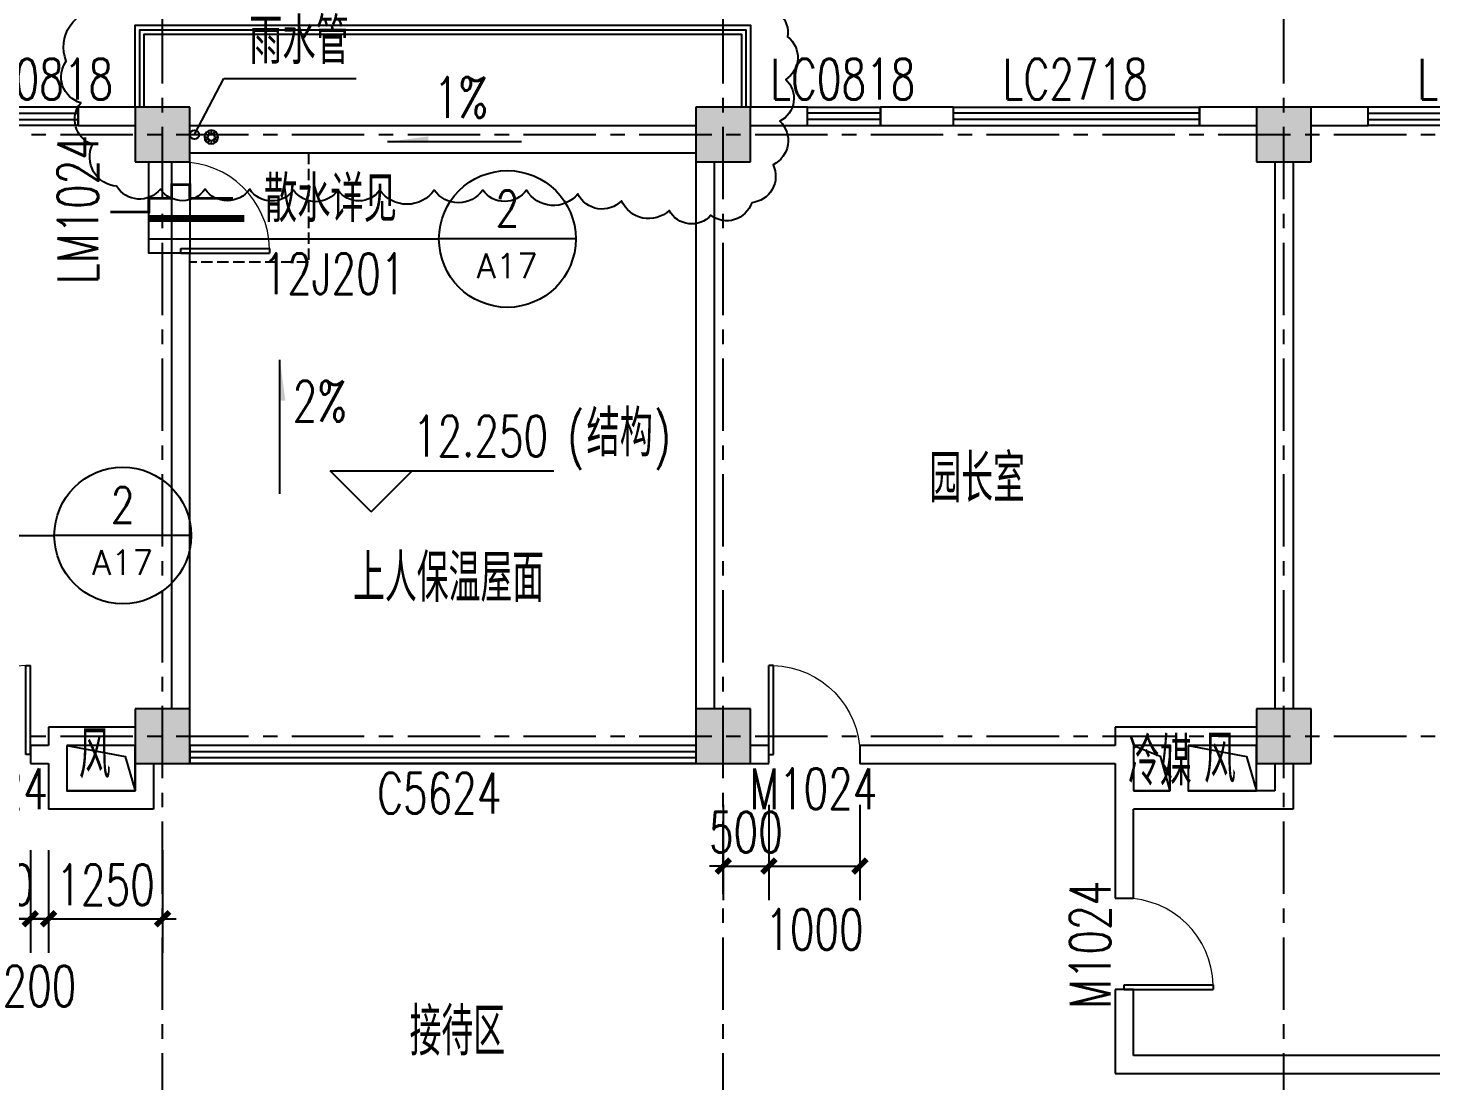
# Model space of a CAD drawing. Header units: millimetres. Extents: x -1048436 to -185795, y -983427 to 400387.
# Drawn here: x -730838 to -715449, y 9802 to 21351 of the extents above; entities that cross this region are included whole.
import ezdxf
from ezdxf.enums import TextEntityAlignment as Align

# ---------------------------------------------------------------- set-up
doc = ezdxf.new("R2010")
doc.units = ezdxf.units.MM
doc.header["$LTSCALE"] = 500
doc.linetypes.add('DASH', pattern=[0.35, 0.25, -0.1])
doc.linetypes.add('一层轴网$0$CENTER', pattern=[50.8, 31.75, -6.35, 6.35, -6.35])
for name, color, linetype in [('COLUMN', 254, 'Continuous'), ('DIM_LEAD', 3, 'Continuous'), ('PUB_DIM', 3, 'Continuous'), ('PUB_HATCH', 8, 'Continuous'), ('PUB_TEXT', 7, 'Continuous'), ('WINDOW', 4, 'Continuous'), ('WINDOW_TEXT', 7, 'Continuous'), ('一层轴网$0$建-轴线', 1, '一层轴网$0$CENTER'), ('建-墙', 254, 'Continuous'), ('建-屋面-排水沟落水口', 175, 'Continuous'), ('建-文字', 4, 'Continuous'), ('建-楼梯-扶手栏杆', 3, 'Continuous'), ('建-符号', 13, 'Continuous'), ('建-符号-箭头', 13, 'Continuous'), ('建-符号-门编号', 13, 'Continuous'), ('建-门扇', 32, 'Continuous'), ('建筑-洞口', 3, 'Continuous')]:
    doc.layers.add(name, color=color, linetype=linetype)
doc.layers.add('建-非打-01', color=6, linetype='Continuous', plot=False)
doc.styles.add('_TCH_DIM', font='SIMPLEX', dxfattribs={"bigfont": 'GBCBIG'})
doc.styles.add('_TCH_DIM_T3', font='SIMPLEX', dxfattribs={"width": 0.705882, "bigfont": 'GBCBIG'})
doc.styles.add('_TCH_WINDOW', font='SIMPLEX', dxfattribs={"height": 3.5, "bigfont": 'GBCBIG'})
doc.styles.add('XD2008', font='xd-hzs.shx', dxfattribs={"width": 0.7, "bigfont": 'xd-hztxt.shx'})
doc.dimstyles.new('_TCH_ARCH&&150', dxfattribs={"dimtxt": 446.25, "dimasz": 150, "dimexe": 375, "dimexo": 450, "dimgap": 150, "dimtad": 1, "dimdec": 0, "dimzin": 0, "dimdsep": 46, "dimtxsty": '_TCH_DIM_T3', "dimblk": 'ARCHTICK', "dimcen": 0.09, "dimclrt": 7, "dimazin": 2, "dimtfac": 1, "dimtdec": 0, "dimtix": 1, "dimtmove": 2, "dimatfit": 3, "dimldrblk": 'ARCHTICK', "dimfxl": 1, "dimtolj": 1, "dimtzin": 0, "dimarcsym": 0})

# ---------------------------------------------------------------- blocks, each defined once
blk = doc.blocks.new('A$C70866F3F')
for p, q in [((75, 150), (0, 150)), ((20, 225), (85, 187)), ((20, 75), (85, 112)), ((75, 280), (112, 215)), ((112, 85), (75, 20)), ((150, 300), (150, 225)), ((150, 75), (150, 0)), ((225, 280), (187, 215)), ((187, 85), (225, 20)), ((215, 187), (280, 225)), ((215, 112), (280, 75)), ((300, 150), (225, 150))]:
    blk.add_line(p, q)
for radius in [150, 75]:
    blk.add_circle((150, 150), radius)
blk = doc.blocks.new('A$C1A8E3B15')
at = {"layer": 'DIM_LEAD'}
for p, q in [((24501, -1), (24824, 616)), ((24824, 616), (26274, 616))]:
    blk.add_line(p, q, dxfattribs=at)
at = {"layer": '建-屋面-排水沟落水口'}
blk.add_circle((24501, -1), 50, dxfattribs=at)
at = {"layer": '建-屋面-排水沟落水口', "xscale": -0.5, "yscale": 0.5, "zscale": 0.5, "rotation": 359.9999999666495}
blk.add_blockref('A$C70866F3F', (24760, -102), dxfattribs=at)
at = {"layer": 'PUB_TEXT', "style": '_TCH_DIM'}
blk.add_text('雨水管', height=506.4, dxfattribs=at).set_placement((25100, 773))
blk = doc.blocks.new('A$C270B0046')
at = {"layer": '建筑-洞口'}
for points in [[(91407, 108501), (91407, 108001), (92157, 108001), (92157, 108501), (91407, 108501)], [(91407, 108501), (92049, 108378), (92157, 108001)], [(103107, 108501), (103402, 108382), (103507, 108001)], [(103707, 108501), (103707, 108001), (104457, 108001), (104457, 108501), (103707, 108501)], [(103707, 108501), (104349, 108378), (104457, 108001)]]:
    blk.add_lwpolyline(points, dxfattribs=at)
blk.add_lwpolyline([(103107, 108001), (103507, 108001), (103507, 108501), (103107, 108501)], close=True, dxfattribs=at)
blk = doc.blocks.new('A$C2C8523F8')
at = {"layer": '一层轴网$0$建-轴线', "ltscale": 0.05}
for p, q in [((11450, 79776.4), (66950.9, 79776.4)), ((11450, 73176.4), (54751.3, 73176.4))]:
    blk.add_line(p, q, dxfattribs=at)
for points in [[(24000, 57476.4), (24000, 82276.4)], [(30150, 57476.4), (30150, 82276.4)], [(36300, 57476.4), (36300, 82276.4)]]:
    blk.add_lwpolyline(points, dxfattribs=at)
blk = doc.blocks.new('_ArchTick')
at = {"color": 0, "linetype": 'ByBlock', "const_width": 0.4}
blk.add_lwpolyline([(-0.5, -0.5), (0.5, 0.5)], dxfattribs=at)
blk = doc.blocks.new('*D1130')
at = {"layer": 'Defpoints', "color": 0, "transparency": 16777216}
for p in [(-723213, 13282), (-722712, 13282), (-722712, 12158)]:
    blk.add_point(p, dxfattribs=at)
at = {"layer": 'PUB_DIM', "color": 0, "lineweight": -2, "transparency": 16777216}
for p, q in [((-723213, 12832), (-723213, 11783)), ((-722712, 12832), (-722712, 11783)), ((-723213, 12158), (-723363, 12158)), ((-723213, 12158), (-722712, 12158)), ((-722712, 12158), (-722562, 12158))]:
    blk.add_line(p, q, dxfattribs=at)
at = {"layer": 'PUB_DIM', "color": 0, "lineweight": -2, "transparency": 16777216, "xscale": 150, "yscale": 150, "zscale": 150}
blk.add_blockref('_ArchTick', (-723213, 12158), dxfattribs=at)
at = {"layer": 'PUB_DIM', "color": 0, "lineweight": -2, "transparency": 16777216, "xscale": 150, "yscale": 150, "zscale": 150, "rotation": 180}
blk.add_blockref('_ArchTick', (-722712, 12158), dxfattribs=at)
at = {"layer": 'PUB_DIM', "color": 7, "transparency": 16777216, "insert": (-722963, 12531), "char_height": 446.2, "attachment_point": 5, "style": '_TCH_DIM_T3'}
blk.add_mtext('\\A1;500', dxfattribs=at)
blk = doc.blocks.new('*D1131')
at = {"layer": 'Defpoints', "color": 0, "transparency": 16777216}
for p in [(-722712, 13282), (-721712, 13282), (-721712, 12158)]:
    blk.add_point(p, dxfattribs=at)
at = {"layer": 'PUB_DIM', "color": 0, "lineweight": -2, "transparency": 16777216}
for p, q in [((-722712, 12832), (-722712, 11783)), ((-721712, 12832), (-721712, 11783)), ((-722712, 12158), (-721712, 12158))]:
    blk.add_line(p, q, dxfattribs=at)
at = {"layer": 'PUB_DIM', "color": 0, "lineweight": -2, "transparency": 16777216, "xscale": 150, "yscale": 150, "zscale": 150, "rotation": 180}
blk.add_blockref('_ArchTick', (-722712, 12158), dxfattribs=at)
at = {"layer": 'PUB_DIM', "color": 0, "lineweight": -2, "transparency": 16777216, "xscale": 150, "yscale": 150, "zscale": 150}
blk.add_blockref('_ArchTick', (-721712, 12158), dxfattribs=at)
at = {"layer": 'PUB_DIM', "color": 7, "transparency": 16777216, "insert": (-722212, 11464), "char_height": 446.2, "attachment_point": 5, "style": '_TCH_DIM_T3'}
blk.add_mtext('\\A1;1000', dxfattribs=at)
blk = doc.blocks.new('*D1132')
at = {"layer": 'Defpoints', "color": 0, "transparency": 16777216}
for p in [(-731812, 12783), (-730812, 12783), (-730812, 11581)]:
    blk.add_point(p, dxfattribs=at)
at = {"layer": 'PUB_DIM', "color": 0, "lineweight": -2, "transparency": 16777216}
for p, q in [((-731812, 12333), (-731812, 11206)), ((-730812, 12333), (-730812, 11206)), ((-731812, 11581), (-731962, 11581)), ((-731812, 11581), (-730812, 11581)), ((-730812, 11581), (-730662, 11581))]:
    blk.add_line(p, q, dxfattribs=at)
at = {"layer": 'PUB_DIM', "color": 0, "lineweight": -2, "transparency": 16777216, "xscale": 150, "yscale": 150, "zscale": 150}
blk.add_blockref('_ArchTick', (-731812, 11581), dxfattribs=at)
at = {"layer": 'PUB_DIM', "color": 0, "lineweight": -2, "transparency": 16777216, "xscale": 150, "yscale": 150, "zscale": 150, "rotation": 180}
blk.add_blockref('_ArchTick', (-730812, 11581), dxfattribs=at)
at = {"layer": 'PUB_DIM', "color": 7, "transparency": 16777216, "insert": (-731312, 11954), "char_height": 446.2, "attachment_point": 5, "style": '_TCH_DIM_T3'}
blk.add_mtext('\\A1;1000', dxfattribs=at)
blk = doc.blocks.new('*D1133')
at = {"layer": 'Defpoints', "color": 0, "transparency": 16777216}
for p in [(-730812, 12783), (-730613, 12783), (-730613, 11581)]:
    blk.add_point(p, dxfattribs=at)
at = {"layer": 'PUB_DIM', "color": 0, "lineweight": -2, "transparency": 16777216}
for p, q in [((-730812, 12333), (-730812, 11206)), ((-730613, 12333), (-730613, 11206)), ((-730812, 11581), (-730962, 11581)), ((-730812, 11581), (-730613, 11581)), ((-730613, 11581), (-730463, 11581))]:
    blk.add_line(p, q, dxfattribs=at)
at = {"layer": 'PUB_DIM', "color": 0, "lineweight": -2, "transparency": 16777216, "xscale": 150, "yscale": 150, "zscale": 150}
blk.add_blockref('_ArchTick', (-730812, 11581), dxfattribs=at)
at = {"layer": 'PUB_DIM', "color": 0, "lineweight": -2, "transparency": 16777216, "xscale": 150, "yscale": 150, "zscale": 150, "rotation": 180}
blk.add_blockref('_ArchTick', (-730613, 11581), dxfattribs=at)
at = {"layer": 'PUB_DIM', "color": 7, "transparency": 16777216, "insert": (-730713, 10843), "char_height": 446.2, "attachment_point": 5, "style": '_TCH_DIM_T3'}
blk.add_mtext('\\A1;200', dxfattribs=at)
blk = doc.blocks.new('*D1134')
at = {"layer": 'Defpoints', "color": 0, "transparency": 16777216}
for p in [(-730613, 12783), (-729363, 12783), (-729363, 11581)]:
    blk.add_point(p, dxfattribs=at)
at = {"layer": 'PUB_DIM', "color": 0, "lineweight": -2, "transparency": 16777216}
for p, q in [((-730613, 12333), (-730613, 11206)), ((-729363, 12333), (-729363, 11206)), ((-730613, 11581), (-730763, 11581)), ((-730613, 11581), (-729363, 11581)), ((-729363, 11581), (-729213, 11581))]:
    blk.add_line(p, q, dxfattribs=at)
at = {"layer": 'PUB_DIM', "color": 0, "lineweight": -2, "transparency": 16777216, "xscale": 150, "yscale": 150, "zscale": 150}
blk.add_blockref('_ArchTick', (-730613, 11581), dxfattribs=at)
at = {"layer": 'PUB_DIM', "color": 0, "lineweight": -2, "transparency": 16777216, "xscale": 150, "yscale": 150, "zscale": 150, "rotation": 180}
blk.add_blockref('_ArchTick', (-729363, 11581), dxfattribs=at)
at = {"layer": 'PUB_DIM', "color": 7, "transparency": 16777216, "insert": (-729988, 11954), "char_height": 446.2, "attachment_point": 5, "style": '_TCH_DIM_T3'}
blk.add_mtext('\\A1;1250', dxfattribs=at)
blk = doc.blocks.new('$DorLib2D$00000001')
for p, q in [((0.45, 0.975), (0.5, 0.975)), ((0.45, 0), (0.45, 0.975)), ((0.5, 0), (0.5, 0.975)), ((0.5, 0), (0.45, 0))]:
    blk.add_line(p, q)
at = {"lineweight": 13}
blk.add_arc((0.475, 0), 0.975, 91.4693, 180, dxfattribs=at)
blk = doc.blocks.new('$TCHSYS$WIN2D')
for p, q in [((-0.5, 0.5), (0.5, 0.5)), ((-0.5, 0.5), (-0.5, -0.5)), ((0.5, 0.5), (0.5, -0.5)), ((0.5, 0.1667), (-0.5, 0.1667)), ((0.5, -0.1667), (-0.5, -0.1667)), ((-0.5, -0.5), (0.5, -0.5))]:
    blk.add_line(p, q)

msp = doc.modelspace()

# ---------------------------------------------------------------- hatches: boundary and pattern name
at = {"layer": 'PUB_HATCH'}
for points in [[(-729662.7, 20482.4), (-729662.7, 19882.4), (-729062.7, 19882.4), (-729062.7, 20482.4)], [(-723512.7, 20482.4), (-723512.7, 19882.4), (-722912.7, 19882.4), (-722912.7, 20482.4)], [(-717362.7, 20482.4), (-717362.7, 19882.4), (-716762.7, 19882.4), (-716762.7, 20482.4)], [(-729662.7, 13882.4), (-729662.7, 13282.4), (-729062.7, 13282.4), (-729062.7, 13882.4)], [(-723512.7, 13882.4), (-723512.7, 13282.4), (-722912.7, 13282.4), (-722912.7, 13882.4)], [(-717362.7, 13882.4), (-717362.7, 13282.4), (-716762.7, 13282.4), (-716762.7, 13882.4)]]:
    msp.add_hatch(color=256, dxfattribs=at).paths.add_polyline_path(points)
at = {"layer": '建-符号-箭头'}
for points in [[(-726895.8, 20102.2), (-726445.8, 20102.2), (-726445.8, 20162.2)], [(-728074.5, 17711.8), (-728074.5, 17261.8), (-728014.5, 17261.8)]]:
    msp.add_hatch(color=256, dxfattribs=at).paths.add_polyline_path(points)

# ---------------------------------------------------------------- linework, layer by layer
for points in [[(-729662.7, 20482.4), (-729662.7, 21382.4), (-723212.7, 21382.4), (-722912.7, 21382.4), (-722912.7, 20482.5)], [(-729362.7, 20482.4), (-729637.7, 20482.4)], [(-729262.7, 18882.4), (-729512.7, 18882.4), (-729512.7, 19882.4), (-729262.7, 19882.4), (-729262.7, 18882.4)]]:
    msp.add_lwpolyline(points)
at = {"const_width": 30}
msp.add_lwpolyline([(-729935, 19333), (-729512.7, 19333), (-729512.7, 19483), (-729262.7, 19483), (-729262.7, 19633), (-729062.7, 19633), (-729062.7, 19483), (-728588.3, 19483)], dxfattribs=at)
at = {"layer": 'COLUMN'}
for p, q in [((-729662.7, 20482.4), (-729662.7, 19882.4)), ((-729062.7, 20482.4), (-729662.7, 20482.4)), ((-729062.7, 19882.4), (-729062.7, 20482.4)), ((-723512.7, 20482.4), (-723512.7, 19882.4)), ((-722912.7, 20482.4), (-723512.7, 20482.4)), ((-722912.7, 19882.4), (-722912.7, 20482.4)), ((-717362.7, 20482.4), (-717362.7, 19882.4)), ((-716762.7, 20482.4), (-717362.7, 20482.4)), ((-716762.7, 19882.4), (-716762.7, 20482.4)), ((-729662.7, 19882.4), (-729062.7, 19882.4)), ((-723512.7, 19882.4), (-722912.7, 19882.4)), ((-717362.7, 19882.4), (-716762.7, 19882.4)), ((-729662.7, 13882.4), (-729662.7, 13282.4)), ((-729062.7, 13882.4), (-729662.7, 13882.4)), ((-729062.7, 13282.4), (-729062.7, 13882.4)), ((-723512.7, 13882.4), (-723512.7, 13282.4)), ((-722912.7, 13882.4), (-723512.7, 13882.4)), ((-722912.7, 13282.4), (-722912.7, 13882.4)), ((-717362.7, 13882.4), (-717362.7, 13282.4)), ((-716762.7, 13882.4), (-717362.7, 13882.4)), ((-716762.7, 13282.4), (-716762.7, 13882.4)), ((-729662.7, 13282.4), (-729062.7, 13282.4)), ((-723512.7, 13282.4), (-722912.7, 13282.4)), ((-717362.7, 13282.4), (-716762.7, 13282.4))]:
    msp.add_line(p, q, dxfattribs=at)
at = {"layer": '建-墙'}
for p, q in [((-729662.7, 20482.4), (-730287.7, 20482.4)), ((-730287.7, 20482.4), (-730287.7, 20282.4)), ((-723512.7, 20482.5), (-723512.7, 20482.4)), ((-722287.7, 20482.5), (-723512.7, 20482.5)), ((-722287.7, 20282.5), (-722287.7, 20482.5)), ((-720687.7, 20482.5), (-721487.7, 20482.5)), ((-721487.7, 20482.5), (-721487.7, 20282.5)), ((-720687.7, 20282.5), (-720687.7, 20482.5)), ((-717061.4, 20482.5), (-717987.7, 20482.5)), ((-717987.7, 20482.5), (-717987.7, 20282.5)), ((-716137.7, 20482.5), (-717061.4, 20482.5)), ((-716137.7, 20282.5), (-716137.7, 20482.5)), ((-730287.7, 20282.4), (-729662.7, 20282.4)), ((-722912.7, 20282.5), (-722287.7, 20282.5)), ((-721487.7, 20282.5), (-720687.7, 20282.5)), ((-717987.7, 20282.5), (-717362.7, 20282.5)), ((-716762.7, 20282.5), (-716137.7, 20282.5)), ((-723512.7, 19882.4), (-723512.7, 13882.4)), ((-723312.7, 19882.4), (-723312.7, 13882.4)), ((-717161.4, 19882.4), (-717161.4, 13882.4)), ((-716961.4, 19882.4), (-716961.4, 13882.4)), ((-729062.7, 18882.4), (-729262.7, 18882.4)), ((-729262.7, 18882.4), (-729262.7, 13882.4)), ((-729062.7, 13882.4), (-729062.7, 18882.4)), ((-729662.7, 13682.8), (-730612.7, 13682.8)), ((-730612.7, 13682.8), (-730612.7, 13482.4)), ((-718912.7, 13682.7), (-718912.7, 13482.5)), ((-718211.8, 13682.7), (-718912.7, 13682.7)), ((-717362.7, 13682.7), (-718211.8, 13682.7)), ((-730612.7, 13482.4), (-730812.4, 13482.4)), ((-730812.4, 13482.4), (-730812.4, 13282.4)), ((-729662.7, 13482.8), (-730412.7, 13482.8)), ((-730412.7, 13482.8), (-730412.7, 13382.4)), ((-722712.4, 13482.5), (-722912.7, 13482.5)), ((-722712.4, 13282.5), (-722712.4, 13482.5)), ((-718912.7, 13482.5), (-721712.4, 13482.5)), ((-721712.4, 13482.5), (-721712.4, 13282.5)), ((-718712.7, 13482.7), (-718712.7, 13382.5)), ((-718312.7, 13482.7), (-718712.7, 13482.7)), ((-718312.7, 13482.7), (-718312.7, 12982.7)), ((-717362.7, 13482.7), (-718112.7, 13482.7)), ((-718112.7, 13482.7), (-718112.7, 12982.8)), ((-730812.4, 13282.4), (-730612.7, 13282.4)), ((-730612.7, 13282.4), (-730612.7, 12782.8)), ((-730412.7, 13382.4), (-730412.7, 12982.8)), ((-729662.7, 13282.4), (-729662.7, 12982.8)), ((-729462.7, 13282.4), (-729462.7, 12782.8)), ((-722912.7, 13282.5), (-722712.4, 13282.5)), ((-721712.4, 13282.5), (-718912.7, 13282.5)), ((-718912.7, 13282.5), (-718912.7, 12882.8)), ((-718712.7, 13382.5), (-718712.7, 12982.7)), ((-717161.4, 13282.4), (-717161.4, 12982.8)), ((-716961.4, 13282.4), (-716961.4, 12782.8)), ((-729662.7, 12982.8), (-730412.7, 12982.8)), ((-718312.7, 12982.7), (-718712.7, 12982.7)), ((-717161.4, 12982.8), (-718112.7, 12982.8)), ((-729462.7, 12782.8), (-730612.7, 12782.8)), ((-718912.7, 12882.8), (-718912.7, 11806.1)), ((-718712.7, 11806.1), (-718712.7, 12782.7)), ((-718211.8, 12782.7), (-718712.7, 12782.7)), ((-716961.4, 12782.8), (-718211.8, 12782.8)), ((-718211.8, 12782.8), (-718211.8, 12782.7)), ((-718912.7, 11806.1), (-718712.7, 11806.1)), ((-718712.7, 10806.1), (-718912.7, 10806.1)), ((-718912.7, 10806.1), (-718912.7, 9882.5)), ((-718712.7, 10082.5), (-718712.7, 10806.1)), ((-712011.7, 10082.5), (-718712.7, 10082.5)), ((-718912.7, 9882.5), (-712011.7, 9882.5))]:
    msp.add_line(p, q, dxfattribs=at)
at = {"layer": '建-墙', "linetype": 'Continuous', "ltscale": 50}
msp.add_line((-729061.1, 13282.5), (-723511.1, 13282.5), dxfattribs=at)
at = {"layer": '建-墙', "linetype": 'DASH'}
msp.add_lwpolyline([(-729062.7, 19982.4), (-727762.7, 19982.4), (-727762.7, 18782.4), (-729062.7, 18782.4)], dxfattribs=at)
at = {"layer": '建-屋面-排水沟落水口'}
for points in [[(-729061.4, 20282.4), (-723511.4, 20282.5)], [(-729061.4, 19982.4), (-723511.4, 19982.5)]]:
    msp.add_lwpolyline(points, dxfattribs=at)
at = {"layer": '建-楼梯-扶手栏杆'}
for points in [[(-729612.7, 20482.4), (-729612.7, 21332.4), (-723212.7, 21332.4), (-722962.7, 21332.4), (-722962.7, 20482.5)], [(-729562.7, 20482.4), (-729562.7, 21282.4), (-723212.7, 21282.4), (-723012.7, 21282.4), (-723012.7, 20482.5)]]:
    msp.add_lwpolyline(points, dxfattribs=at)
at = {"layer": '建-符号'}
for p, q in [((-729512.7, 19037), (-728745, 19037)), ((-728745, 19037), (-726330, 19037)), ((-724830, 19037), (-726330, 19037)), ((-727073, 16044.8), (-727523, 16494.8)), ((-727523, 16494.8), (-725072, 16494.8)), ((-727073, 16044.8), (-726623, 16494.8)), ((-732964.3, 15784.6), (-730549.3, 15784.6)), ((-729049.3, 15784.6), (-730549.3, 15784.6))]:
    msp.add_line(p, q, dxfattribs=at)
at = {"layer": '建-符号', "const_width": 75}
msp.add_lwpolyline([(-729512.7, 19262), (-728465.4, 19262)], dxfattribs=at)
at = {"layer": '建-符号'}
for centre in [(-725580, 19037), (-729799.3, 15784.6)]:
    msp.add_circle(centre, 750, dxfattribs=at)
at = {"layer": '建-符号-箭头'}
for points in [[(-725424.1, 20102.2), (-726895.8, 20102.2)], [(-728074.5, 16240.1), (-728074.5, 17711.8)]]:
    msp.add_lwpolyline(points, dxfattribs=at)
at = {"layer": '建-门扇'}
for p, q in [((-729262.7, 19882.4), (-729262.7, 18882.4)), ((-729062.7, 19882.4), (-729062.7, 18882.4))]:
    msp.add_line(p, q, dxfattribs=at)
at = {"layer": '建-非打-01'}
msp.add_lwpolyline([(-722835.9, 21574.2, -0.5205671), (-722505.7, 21254.9, -0.5205671), (-722505.7, 21254.9, -0.5205671), (-722527, 20786.7, -0.5205671), (-722527, 20786.7, -0.5205671), (-722590.9, 20329, -0.5205671), (-722590.9, 20329, -0.5205671), (-722665.5, 19850.1, -0.5205671), (-722665.5, 19850.1, -0.5205671), (-722899.8, 19435, -0.5205671), (-722899.8, 19435, -0.5205671), (-723347.2, 19296.6, -0.5205671), (-723347.2, 19296.6, -0.5205671), (-723805.2, 19349.8, -0.5205671), (-723805.2, 19349.8, -0.5205671), (-724327.1, 19456.3, -0.5205671), (-724327.1, 19456.3, -0.5205671), (-724806.4, 19530.8, -0.5205671), (-724806.4, 19530.8, -0.5205671), (-725370.9, 19573.3, -0.5205671), (-725370.9, 19573.3, -0.5205671), (-725850.2, 19573.3, -0.5205671), (-725850.2, 19573.3, -0.5205671), (-726382.7, 19573.3, -0.5205671), (-726382.7, 19573.3, -0.5205671), (-726979.2, 19573.3, -0.5205671), (-726979.2, 19573.3, -0.5205671), (-727437.1, 19573.3, -0.5205671), (-727437.1, 19573.3, -0.5205671), (-727927.1, 19573.3, -0.5205671), (-727927.1, 19573.3, -0.5205671), (-728406.4, 19584, -0.5205671), (-728406.4, 19584, -0.5205671), (-728896.3, 19584, -0.5205671), (-728896.3, 19584, -0.5205671), (-729386.3, 19584, -0.5205671), (-729386.3, 19584, -0.5205671), (-729865.6, 19615.9, -0.5205671), (-729865.6, 19615.9, -0.5205671), (-730131.9, 20073.6, -0.5205671), (-730131.9, 20073.6, -0.5205671), (-730259.7, 20531.2, -0.5205671), (-730259.7, 20531.2, -0.5205671), (-730419.4, 20988.9, -0.5205671), (-730419.4, 20988.9, -0.5205671), (-730036, 21563.6, -0.5205671)], format="xyb", dxfattribs=at)

# ---------------------------------------------------------------- block references
for name, p in [('A$C2C8523F8', (-753362.7, -59594)), ('A$C1A8E3B15', (-753512.7, 20182.4)), ('A$C270B0046', (-821819.6, -95018.5))]:
    msp.add_blockref(name, p)
at = {"layer": 'WINDOW'}
ref = msp.add_blockref('$TCHSYS$WIN2D', (-730687.7, 20382.4), dxfattribs=dict(at, xscale=800, yscale=200, zscale=800, rotation=180))
ref.add_attrib('A', 'LC0818', (-731497.7, 20567.6), dxfattribs={"layer": 'WINDOW_TEXT', "height": 446.25, "style": '_TCH_WINDOW', "width": 0.705882})
ref = msp.add_blockref('$TCHSYS$WIN2D', (-721887.7, 20382.5), dxfattribs=dict(at, xscale=-800, yscale=200, zscale=-800, rotation=180))
ref.add_attrib('A', 'LC0818', (-722697.7, 20567.7), dxfattribs={"layer": 'WINDOW_TEXT', "height": 446.25, "style": '_TCH_WINDOW', "width": 0.705882})
ref = msp.add_blockref('$TCHSYS$WIN2D', (-719337.7, 20382.5), dxfattribs=dict(at, xscale=-2700, yscale=200, zscale=-2700, rotation=180))
ref.add_attrib('A', 'LC2718', (-720147.7, 20567.7), dxfattribs={"layer": 'WINDOW_TEXT', "height": 446.25, "style": '_TCH_WINDOW', "width": 0.705882})
ref = msp.add_blockref('$TCHSYS$WIN2D', (-714787.7, 20382.5), dxfattribs=dict(at, xscale=2700, yscale=200, zscale=2700, rotation=180))
ref.add_attrib('A', 'LC2718', (-715597.7, 20567.7), dxfattribs={"layer": 'WINDOW_TEXT', "height": 446.25, "style": '_TCH_WINDOW', "width": 0.705882})
ref = msp.add_blockref('$TCHSYS$WIN2D', (-726287.7, 13382.5), dxfattribs=dict(at, xscale=5550, yscale=-200, zscale=5550, rotation=180))
ref.add_attrib('A', 'C5624', (-727007.7, 12734.3), dxfattribs={"layer": 'WINDOW_TEXT', "height": 446.25, "style": '_TCH_WINDOW', "width": 0.705882})
at = {"layer": '建-门扇'}
ref = msp.add_blockref('$DorLib2D$00000001', (-729162.7, 19382.4), dxfattribs=dict(at, xscale=1000, yscale=1000, zscale=200, rotation=270))
ref.add_attrib('A', 'LM1024', (-730067.2, 18542.4), dxfattribs={"layer": '建-符号-门编号', "height": 446.25, "rotation": 90, "style": '_TCH_WINDOW', "width": 0.705882})
ref = msp.add_blockref('$DorLib2D$00000001', (-731312.4, 13382.4), dxfattribs=dict(at, xscale=-1000, yscale=-1000, zscale=200, rotation=180))
ref.add_attrib('A', 'M1024', (-732024.9, 12784.3), dxfattribs={"layer": '建-符号-门编号', "height": 446.25, "style": '_TCH_WINDOW', "width": 0.705882})
ref = msp.add_blockref('$DorLib2D$00000001', (-722212.4, 13382.5), dxfattribs=dict(at, xscale=1000, yscale=-1000, zscale=200, rotation=180))
ref.add_attrib('A', 'M1024', (-722924.9, 12784.3), dxfattribs={"layer": '建-符号-门编号', "height": 446.25, "style": '_TCH_WINDOW', "width": 0.705882})
ref = msp.add_blockref('$DorLib2D$00000001', (-718812.7, 11306.1), dxfattribs=dict(at, xscale=1000, yscale=1000, zscale=200, rotation=270))
ref.add_attrib('A', 'M1024', (-718964.6, 10593.6), dxfattribs={"layer": '建-符号-门编号', "height": 446.25, "rotation": 90, "style": '_TCH_WINDOW', "width": 0.705882})

# ---------------------------------------------------------------- texts
at = {"layer": 'PUB_TEXT', "style": '_TCH_DIM'}
msp.add_text('散水详见', height=506.38, dxfattribs=at).set_placement((-728249.6, 19222.4))
for s, height, p, p2 in [('2', 391.5, (-725710.5, 19175.8), (-725449.4, 19175.8)), ('A17', 271.71, (-725916.4, 18605.9), (-725243.5, 18605.9)), ('2', 391.5, (-729929.8, 15923.5), (-729668.8, 15923.5)), ('A17', 271.71, (-730135.7, 15353.5), (-729462.9, 15353.5))]:
    msp.add_text(s, height=height, dxfattribs=at).set_placement(p, p2, align=Align.FIT)
at = {"layer": 'PUB_TEXT', "style": '_TCH_DIM', "width": 0.705882}
msp.add_text('12J201', height=446.25, dxfattribs=at).set_placement((-728265, 18433.3))
at = {"layer": '建-文字'}
for s, height, style, width, p in [('1%', 446.25, '_TCH_DIM', 0.705882, (-726385.8, 20367.2)), ('2%', 446.25, '_TCH_DIM', 0.705882, (-727934.5, 17034.2)), ('12.250', 446.25, '_TCH_DIM', 0.705882, (-726617, 16652.3)), ('(', 446.2, '_TCH_DIM', 0.705882, (-724922, 16652.3)), (')', 446.2, '_TCH_DIM', 0.705882, (-723974.8, 16652.3)), ('园长室', 525, 'XD2008', 0.7, (-720950.7, 16149.3)), ('上人保温屋面', 525, 'XD2008', 0.7, (-727272, 15056.7)), ('风', 525, 'XD2008', 0.7, (-730280.1, 13121)), ('冷媒', 525, 'XD2008', 0.7, (-718772.3, 13042.6)), ('风', 525, 'XD2008', 0.7, (-717938.2, 13071.5)), ('接待区', 525, 'XD2008', 0.7, (-726652.6, 10080.3))]:
    msp.add_text(s, height=height, dxfattribs=dict(at, style=style, width=width)).set_placement(p)
at = {"layer": '建-文字', "style": '_TCH_DIM'}
msp.add_text('结构', height=506.38, dxfattribs=at).set_placement((-724712, 16652.3))

# ---------------------------------------------------------------- dimensions: what is measured, and where the dimension line sits
at = {"layer": 'PUB_DIM'}
for p1, p2, distance, picture, middle in [((-723212.7, 13282.4), (-722712.4, 13282.4), -1124.6, '*D1130', (-722962.5, 12531)), ((-731812.4, 12782.8), (-730812.4, 12782.8), -1202.1, '*D1132', (-731312.4, 11953.8)), ((-730612.7, 12782.8), (-729362.7, 12782.8), -1202.1, '*D1134', (-729987.7, 11953.8))]:
    dim = msp.add_aligned_dim(p1=p1, p2=p2, distance=distance, dimstyle='_TCH_ARCH&&150', dxfattribs=at)
    dim.commit()
    dim.dimension.update_dxf_attribs({"geometry": picture, "text_midpoint": middle})
for base, p1, p2, picture, middle in [((-721712.4, 12157.9), (-722712.4, 13282.4), (-721712.4, 13282.4), '*D1131', (-722212.4, 11464)), ((-730612.7, 11580.7), (-730812.4, 12782.8), (-730612.7, 12782.8), '*D1133', (-730712.5, 10843))]:
    dim = msp.add_linear_dim(base=base, p1=p1, p2=p2, angle=0, dimstyle='_TCH_ARCH&&150', dxfattribs=at)
    dim.commit()
    dim.dimension.update_dxf_attribs({"geometry": picture, "text_midpoint": middle, "dimtype": 129})

doc.saveas('drawing.dxf')
